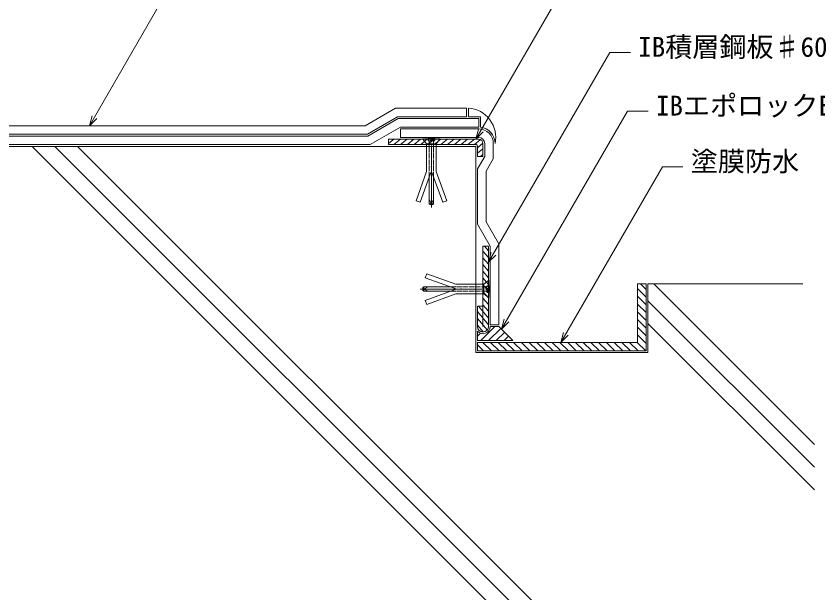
# Model space of a CAD drawing. Units: millimetres, scale not verified. Extents: x -742 to 742, y -525 to 525.
# Drawn here: x 39.3 to 505.5, y -189.4 to 146.1 of the extents above; entities that cross this region are included whole.
import ezdxf
from ezdxf.enums import TextEntityAlignment as Align

# ---------------------------------------------------------------- set-up
doc = ezdxf.new("R2010")
doc.units = ezdxf.units.MM
doc.header["$LTSCALE"] = 2
doc.linetypes.add('DASHED1', pattern=[1.8, 1.2, -0.6])
doc.linetypes.add('LONG_CHAIN', pattern=[21, 18, -1, 1, -1])
for name, color, linetype, lineweight in [('0-3_文字', 5, 'Continuous', 9), ('0-7_躯体', 7, 'Continuous', 9), ('0-8_IBｼｰﾄ', 7, 'Continuous', 9), ('0-9_塗膜(N-300)', 2, 'Continuous', 9), ('0-A_部材(積層鋼板)', 4, 'Continuous', 9), ('0-B_部材(ﾋﾞｽ類)', 7, 'Continuous', 9), ('0-C_中心線', 2, 'LONG_CHAIN', 9), ('0-E_実線', 6, 'Continuous', 9), ('0-F_シーリング(IBｼﾘｺｰﾝ)', 7, 'Continuous', 9), ('1-0_寸法線', 7, 'Continuous', 9)]:
    doc.layers.add(name, color=color, linetype=linetype, lineweight=lineweight)
doc.styles.add('ＭＳ ゴシック', font='')
doc.styles.get('ＭＳ ゴシック').set_extended_font_data('MS Gothic')

msp = doc.modelspace()

# ---------------------------------------------------------------- linework, layer by layer
at = {"layer": '0-7_躯体'}
for p, q in [((432.183, -313.202), (48.635, 70.346)), ((445.383, -313.202), (61.834, 70.346)), ((458.582, -313.202), (75.034, 70.346)), ((406.598, -9.654), (496.598, -9.654)), ((503.44, -103.06), (410.034, -9.654)), ((503.44, -116.26), (406.598, -19.418)), ((503.44, -129.459), (406.598, -32.617))]:
    msp.add_line(p, q, dxfattribs=at)
msp.add_lwpolyline([(-68.402, -129.654), (-68.402, 70.346), (306.598, 70.346), (306.598, -49.654), (406.598, -49.654), (406.598, -9.654)], dxfattribs=at)
at = {"layer": '0-8_IBｼｰﾄ'}
for p, q in [((261.425, 86.513), (243.815, 76.346)), ((308.264, 86.513), (261.425, 86.513)), ((308.264, 81.513), (308.264, 86.513)), ((262.764, 81.513), (245.155, 71.346)), ((308.264, 81.513), (262.764, 81.513)), ((308.264, 80.513), (262.764, 80.513)), ((262.764, 75.513), (262.764, 80.513)), ((-5.62, 76.346), (243.815, 76.346)), ((308.264, 75.513), (262.764, 75.513)), ((-6.96, 71.346), (245.155, 71.346)), ((311.764, 64.513), (311.764, 72.013)), ((316.764, 63.173), (316.764, 72.013)), ((311.764, 64.513), (307.598, 57.296)), ((316.764, 63.173), (312.598, 55.956)), ((307.598, 57.296), (307.598, 25.048)), ((312.598, 55.956), (312.598, 26.387)), ((312.598, 26.387), (319.931, 13.686)), ((319.931, 13.686), (319.931, -33.487)), ((314.931, -33.487), (319.931, -33.487))]:
    msp.add_line(p, q, dxfattribs=at)
msp.add_lwpolyline([(307.598, 25.048), (314.931, 12.346), (314.931, -33.487)], dxfattribs=at)
for radius in [8.5, 3.5]:
    msp.add_arc((308.264, 72.013), radius, 0, 90, dxfattribs=at)
at = {"layer": '0-9_塗膜(N-300)'}
for p, q in [((400.598, -43.654), (400.598, -9.654)), ((405.598, -9.654), (400.598, -9.654)), ((405.598, -17.401), (400.598, -12.401)), ((405.598, -12.911), (402.341, -9.654)), ((405.598, -21.891), (400.598, -16.891)), ((405.598, -26.381), (400.598, -21.381)), ((405.598, -30.871), (400.598, -25.871)), ((405.598, -35.361), (400.598, -30.361)), ((405.598, -39.851), (400.598, -34.851)), ((405.598, -44.342), (400.598, -39.342)), ((307.598, -43.654), (400.598, -43.654)), ((307.598, -43.654), (307.598, -48.654)), ((311.127, -48.654), (307.598, -45.124)), ((315.617, -48.654), (310.617, -43.654)), ((320.108, -48.654), (315.108, -43.654)), ((324.598, -48.654), (319.598, -43.654)), ((329.088, -48.654), (324.088, -43.654)), ((333.578, -48.654), (328.578, -43.654)), ((338.068, -48.654), (333.068, -43.654)), ((342.558, -48.654), (337.558, -43.654)), ((347.048, -48.654), (342.048, -43.654)), ((351.538, -48.654), (346.538, -43.654)), ((356.029, -48.654), (351.029, -43.654)), ((360.519, -48.654), (355.519, -43.654)), ((365.009, -48.654), (360.009, -43.654)), ((369.499, -48.654), (364.499, -43.654)), ((373.989, -48.654), (368.989, -43.654)), ((378.479, -48.654), (373.479, -43.654)), ((382.969, -48.654), (377.969, -43.654)), ((387.459, -48.654), (382.459, -43.654)), ((391.95, -48.654), (386.95, -43.654)), ((396.44, -48.654), (391.44, -43.654)), ((400.93, -48.654), (395.93, -43.654)), ((405.42, -48.654), (400.42, -43.654))]:
    msp.add_line(p, q, dxfattribs=at)
msp.add_lwpolyline([(307.598, -48.654), (405.598, -48.654), (405.598, -9.654)], dxfattribs=at)
at = {"layer": '0-A_部材(積層鋼板)', "color": 7}
for p, q in [((308.264, 74.513), (255.764, 74.513)), ((307.598, 64.513), (307.598, 70.556)), ((310.764, 64.513), (310.764, 72.013)), ((307.598, 64.513), (310.764, 64.513))]:
    msp.add_line(p, q, dxfattribs=at)
at = {"layer": '0-A_部材(積層鋼板)'}
for p, q in [((255.764, 71.912), (258.883, 74.513)), ((258.989, 71.346), (262.788, 74.513)), ((262.893, 71.346), (266.692, 74.513)), ((266.798, 71.346), (270.596, 74.513)), ((270.702, 71.346), (274.5, 74.513)), ((274.606, 71.346), (278.405, 74.513)), ((282.414, 71.346), (286.213, 74.513)), ((286.319, 71.346), (290.117, 74.513)), ((290.223, 71.346), (294.021, 74.513)), ((294.127, 71.346), (297.926, 74.513)), ((298.031, 71.346), (301.83, 74.513)), ((301.936, 71.346), (305.734, 74.513)), ((305.84, 71.346), (309.182, 74.132)), ((307.598, 69.557), (310.708, 72.149)), ((307.598, 66.302), (310.764, 68.942)), ((309.356, 64.513), (310.764, 65.687)), ((310.764, 9.434), (313.931, 5.635)), ((311.592, 12.346), (313.931, 9.54)), ((310.764, 5.53), (313.931, 1.731)), ((310.764, 1.626), (313.931, -2.173)), ((310.764, -2.279), (313.931, -6.077)), ((310.764, -6.183), (313.931, -9.981)), ((310.764, -13.991), (313.931, -17.79)), ((310.764, -17.896), (313.931, -21.694)), ((308.222, -22.654), (313.931, -29.502)), ((310.764, -21.8), (313.931, -25.598)), ((307.598, -25.81), (313.931, -33.407)), ((307.598, -29.714), (313.15, -36.374)), ((307.598, -33.618), (310.911, -37.593))]:
    msp.add_line(p, q, dxfattribs=at)
at = {"layer": '0-A_部材(積層鋼板)', "color": 7}
for points in [[(306.808, 71.346), (255.764, 71.346), (255.764, 74.513)], [(310.764, -34.487), (310.764, 12.346), (313.931, 12.346), (313.931, -34.487)], [(307.598, -34.487), (307.598, -22.654), (310.764, -22.654)]]:
    msp.add_lwpolyline(points, dxfattribs=at)
at = {"layer": '0-A_部材(積層鋼板)'}
for points in [[(278.51, 71.346), (280.764, 73.225), (282.309, 74.513)], [(310.764, -10.087), (312.904, -12.654), (313.931, -13.886)]]:
    msp.add_lwpolyline(points, dxfattribs=at)
at = {"layer": '0-A_部材(積層鋼板)', "color": 7}
for centre, radius, start, end in [((306.808, 70.556), 0.789, 0, 90), ((308.264, 72.013), 2.5, 0, 90), ((310.764, -34.487), 3.167, 180, 0)]:
    msp.add_arc(centre, radius, start, end, dxfattribs=at)
at = {"layer": '0-B_部材(ﾋﾞｽ類)', "color": 134, "linetype": 'DASHED1'}
for p, q in [((278.819, 74.697), (278.819, 73.873)), ((282.564, 74.697), (282.564, 74.123)), ((282.709, 74.697), (282.709, 73.873)), ((282.564, 74.123), (278.964, 74.123)), ((281.964, 73.549), (279.564, 73.549)), ((279.564, 73.549), (279.564, 52.565)), ((281.964, 73.549), (282.564, 74.123)), ((281.964, 73.549), (281.964, 52.565)), ((312.968, -11.454), (291.983, -11.454)), ((312.968, -13.854), (291.983, -13.854)), ((312.968, -13.854), (312.968, -11.454)), ((312.968, -13.854), (313.542, -14.454)), ((314.115, -10.709), (313.292, -10.709)), ((313.542, -14.454), (313.542, -10.854)), ((314.115, -14.599), (313.292, -14.599)), ((314.115, -14.454), (313.542, -14.454))]:
    msp.add_line(p, q, dxfattribs=at)
at = {"layer": '0-B_部材(ﾋﾞｽ類)'}
for p, q in [((278.964, 74.947), (282.564, 74.947)), ((278.964, 74.697), (278.964, 74.947)), ((282.564, 74.697), (282.564, 74.947)), ((285.764, 74.513), (285.764, 74.697)), ((275.764, 74.513), (278.014, 71.801)), ((285.764, 74.513), (275.764, 74.513)), ((278.014, 55.616), (278.014, 71.801)), ((283.514, 71.801), (278.014, 71.801)), ((278.014, 55.616), (271.845, 38.666)), ((280.514, 55.175), (274.194, 37.811)), ((279.514, 52.428), (279.514, 36.953)), ((279.564, 52.565), (279.564, 39.406)), ((281.014, 55.175), (287.334, 37.811)), ((281.964, 52.565), (281.964, 39.406)), ((282.014, 52.428), (282.014, 36.953)), ((283.514, 55.616), (289.684, 38.666)), ((274.194, 37.811), (271.845, 38.666)), ((280.764, 36.953), (279.564, 39.406)), ((280.764, 36.953), (281.964, 39.406)), ((287.334, 37.811), (289.684, 38.666)), ((282.014, 36.953), (279.514, 36.953)), ((279.964, 36.443), (279.514, 36.953)), ((281.564, 36.443), (279.964, 36.443)), ((282.014, 36.953), (281.564, 36.443)), ((277.23, -6.084), (278.085, -3.735)), ((295.034, -9.904), (278.085, -3.735)), ((294.593, -12.404), (277.23, -6.084)), ((313.931, -7.654), (311.22, -9.904)), ((313.931, -17.654), (313.931, -7.654)), ((275.862, -11.854), (276.371, -11.404)), ((275.862, -13.454), (275.862, -11.854)), ((276.371, -13.904), (275.862, -13.454)), ((276.371, -13.904), (276.371, -11.404)), ((291.846, -11.404), (276.371, -11.404)), ((276.371, -12.654), (278.825, -11.454)), ((276.371, -12.654), (278.825, -13.854)), ((291.846, -13.904), (276.371, -13.904)), ((294.593, -12.904), (277.23, -19.224)), ((291.983, -11.454), (278.825, -11.454)), ((291.983, -13.854), (278.825, -13.854)), ((295.034, -9.904), (311.22, -9.904)), ((311.22, -15.404), (311.22, -9.904)), ((314.115, -10.854), (314.365, -10.854)), ((314.365, -10.854), (314.365, -14.454)), ((295.034, -15.404), (278.085, -21.573)), ((313.931, -17.654), (314.115, -17.654)), ((314.115, -14.454), (314.365, -14.454)), ((277.23, -19.224), (278.085, -21.573))]:
    msp.add_line(p, q, dxfattribs=at)
at = {"layer": '0-B_部材(ﾋﾞｽ類)', "color": 4}
for p, q in [((281.014, 58.675), (280.514, 58.675)), ((281.014, 55.175), (280.514, 55.175)), ((294.593, -12.904), (294.593, -12.404)), ((298.093, -12.904), (298.093, -12.404))]:
    msp.add_line(p, q, dxfattribs=at)
at = {"layer": '0-B_部材(ﾋﾞｽ類)'}
for points in [[(275.764, 74.513), (275.764, 74.697), (285.764, 74.697)], [(285.764, 74.513), (283.514, 71.801), (283.514, 55.616)], [(313.931, -7.654), (314.115, -7.654), (314.115, -17.654)], [(313.931, -17.654), (311.22, -15.404), (295.034, -15.404)]]:
    msp.add_lwpolyline(points, dxfattribs=at)
at = {"layer": '0-B_部材(ﾋﾞｽ類)', "color": 134, "linetype": 'DASHED1'}
for points in [[(279.564, 73.549), (278.964, 74.123), (278.964, 74.697)], [(279.514, 52.428), (279.514, 73.257), (278.819, 73.873)], [(282.014, 52.428), (282.014, 73.257), (282.709, 73.873)], [(291.846, -11.404), (312.675, -11.404), (313.292, -10.709)], [(291.846, -13.904), (312.675, -13.904), (313.292, -14.599)], [(312.968, -11.454), (313.542, -10.854), (314.115, -10.854)]]:
    msp.add_lwpolyline(points, dxfattribs=at)
at = {"layer": '0-C_中心線'}
for p, q in [((280.764, 34.758), (280.764, 76.558)), ((274.176, -12.654), (315.976, -12.654))]:
    msp.add_line(p, q, dxfattribs=at)
at = {"layer": '0-E_実線'}
for p, q in [((301.264, 87.513), (301.264, 92.513)), ((302.264, 87.513), (302.264, 92.513)), ((261.157, 87.513), (243.547, 77.346)), ((301.264, 87.513), (261.157, 87.513)), ((-4.012, 82.346), (242.208, 82.346)), ((-5.352, 77.346), (243.547, 77.346))]:
    msp.add_line(p, q, dxfattribs=at)
for points in [[(301.264, 92.513), (259.817, 92.513), (242.208, 82.346)], [(309.264, 81.46), (309.264, 87.513), (302.264, 87.513)]]:
    msp.add_lwpolyline(points, dxfattribs=at)
for centre, radius, start, end in [((301.264, 75.647), 16.895, 347.57885, 86.60683), ((308.264, 72.013), 9.5, 0, 83.95767)]:
    msp.add_arc(centre, radius, start, end, dxfattribs=at)
at = {"layer": '0-F_シーリング(IBｼﾘｺｰﾝ)'}
for p, q in [((307.598, -37.195), (307.598, -42.654)), ((309.518, -42.654), (317.685, -34.487)), ((314.008, -42.654), (321.053, -35.609)), ((314.931, -34.487), (319.931, -34.487)), ((319.931, -34.487), (328.098, -42.654)), ((307.598, -40.084), (309.375, -38.307)), ((318.498, -42.654), (323.298, -37.854)), ((322.988, -42.654), (325.543, -40.099)), ((307.598, -42.654), (328.098, -42.654)), ((327.478, -42.654), (327.788, -42.344))]:
    msp.add_line(p, q, dxfattribs=at)
msp.add_arc((310.764, -34.487), 4.167, 220.5358, 0, dxfattribs=at)
at = {"layer": '1-0_寸法線'}
for points in [[(82.001, 82.346), (134.969, 174.091), (146.969, 174.091)], [(306.657, 74.513), (364.767, 175.162), (376.767, 175.162)], [(313.931, 2.899), (384.434, 125.015), (396.434, 125.015)], [(321.496, -36.053), (394.763, 90.851), (406.763, 90.851)], [(86.243, 86.589), (82.001, 82.346), (83.553, 88.141)], [(310.9, 78.755), (306.657, 74.513), (308.21, 80.308)], [(356.068, -43.654), (415.017, 58.451), (427.017, 58.451)], [(318.174, 7.141), (313.931, 2.899), (315.484, 8.694)], [(325.739, -31.81), (321.496, -36.053), (323.049, -30.257)], [(360.31, -39.411), (356.068, -43.654), (357.621, -37.859)]]:
    msp.add_lwpolyline(points, dxfattribs=at)

# ---------------------------------------------------------------- texts
at = {"layer": '0-3_文字', "color": 7, "style": 'ＭＳ ゴシック'}
for s, p in [('IB積層鋼板♯60', (400.974, 118.956)), ('IBエポロックEP-30', (411.304, 84.792)), ('塗膜防水', (431.558, 52.392))]:
    msp.add_text(s, height=11.54, dxfattribs=at).set_placement(p, align=Align.BOTTOM_LEFT)

doc.saveas('drawing.dxf')
